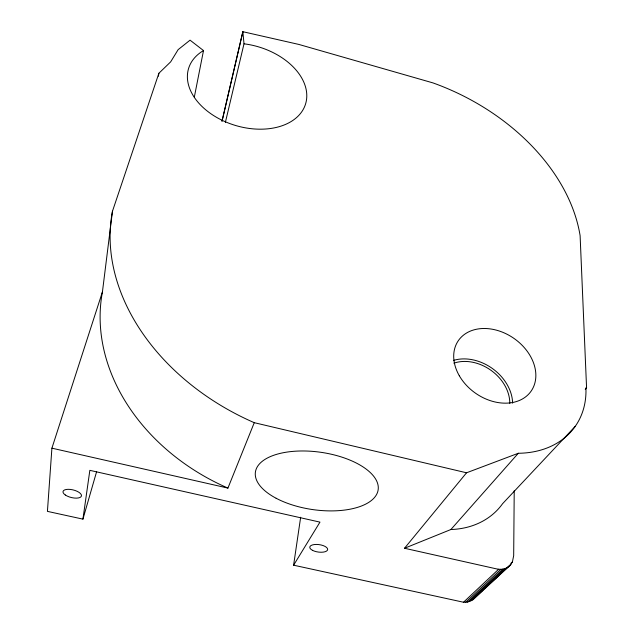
<?xml version="1.0" encoding="UTF-8"?>
<svg xmlns="http://www.w3.org/2000/svg" width="634" height="634" viewBox="0 0 634 634"><rect width="100%" height="100%" fill="white"/><g stroke="black" fill="none" stroke-linecap="round" stroke-linejoin="round"><path stroke-width="0.95" d="M514.222 490.732L513.683 555.653L512.407 561.906L510.164 565.29L472.956 599.693L467.623 602.07L463.517 602.237L293.605 565.195L300.659 517.241M585.253 389.442L586.577 387.976L580.11 235.674A191.944 136.762 25.1 0 0 432.871 82.872L298.883 44.443L242.854 31.7L244.003 43.817A61.126 40.956 16.8 0 1 305.398 104.507A61.126 40.956 16.8 0 1 219.285 118.851A61.126 40.956 16.8 0 1 203.506 50.561L190.057 40.164L178.114 49.674L170.673 61.847L158.872 73.275L112.48 211.201L102.431 291.894L51.909 448.175L47.423 511.369L82.927 519.135L96.606 471.696M82.927 519.135L89.846 470.341L319.964 522.123L293.605 565.195M158.421 76.199L158.872 73.275M194.337 97.034L203.506 50.561M221.995 121.189L242.854 31.7L222.066 121.134M225.371 122.41L244.003 43.817M51.909 448.175L227.931 488.085L254.266 422.68A219.562 166.726 22.6 0 1 112.48 211.201M510.164 565.29C506.717 568.999 501.193 570.053 496.398 568.856L404.516 548.259L466.545 472.79L518.295 453.27A99.419 75.232 34.9 0 0 585.919 387.81L586.577 387.976M404.516 548.259L450.885 529.525L518.295 453.27M575.268 426.317L502.588 503.697A86.779 70.85 37.4 0 1 450.885 529.525M463.517 602.237L498.657 569.245M465.602 602.3L500.884 569.332M467.623 602.07L503.031 569.102M469.54 601.547L505.068 568.571M510.972 563.238L512.407 561.906M471.331 600.755L506.962 567.747M482.759 590.238L472.956 599.693M485.62 587.583L499.235 574.975M502.104 572.328L511.416 563.697M254.266 422.68L466.545 472.79M227.931 488.085A198.323 160.053 22.4 0 1 102.431 291.894M453.54 360.389A42.304 32.873 35.6 0 1 512.613 403.161M453.889 363.179A39.229 30.472 35.6 0 1 491.12 370.414A39.229 30.472 35.6 0 1 509.784 403.375M312.443 550.304A9.027 3.741 8 0 0 327.39 550.288A9.027 3.741 8 0 0 316.334 544.432A9.027 3.741 8 0 0 312.443 550.304M65.326 495.011A9.486 3.915 13.7 0 0 81.033 496.739A9.486 3.915 13.7 0 0 70.334 489.424A9.486 3.915 13.7 0 0 65.326 495.011M459.317 375.756A44.285 33.467 34.8 0 0 530.452 392.05A44.285 33.467 34.8 0 0 494.568 329.696A44.285 33.467 34.8 0 0 459.317 375.756M276.131 498.261A62.005 28.926 8.2 0 0 377.103 493.418A62.005 28.926 8.2 0 0 297.164 451.099A62.005 28.926 8.2 0 0 276.131 498.261"/></g></svg>
